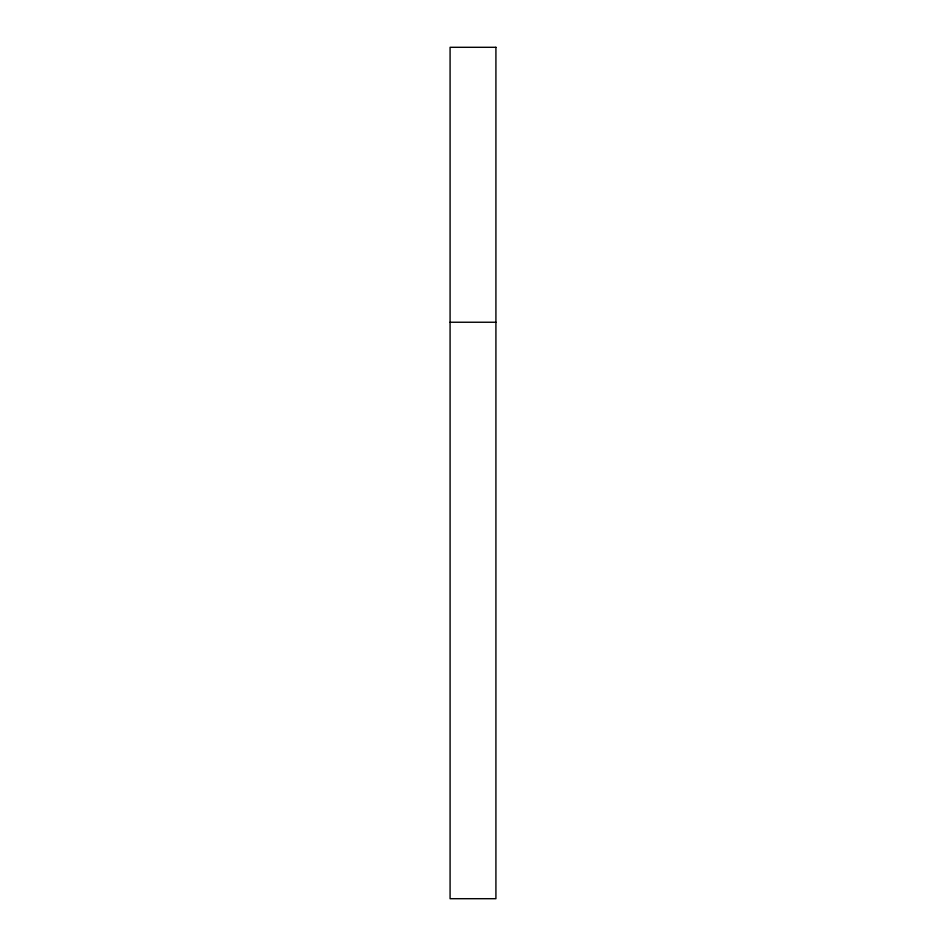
<?xml version="1.0" encoding="UTF-8"?>
<svg xmlns="http://www.w3.org/2000/svg" width="946" height="946" viewBox="0 0 946 946"><rect width="100%" height="100%" fill="white"/><g stroke="black" fill="none" stroke-linecap="round" stroke-linejoin="round"><path stroke-width="1.42" d="M450.083 322.243L495.917 322.243M495.917 47.3L450.083 47.3L450.083 898.7L495.917 898.7L495.917 47.3"/></g></svg>
